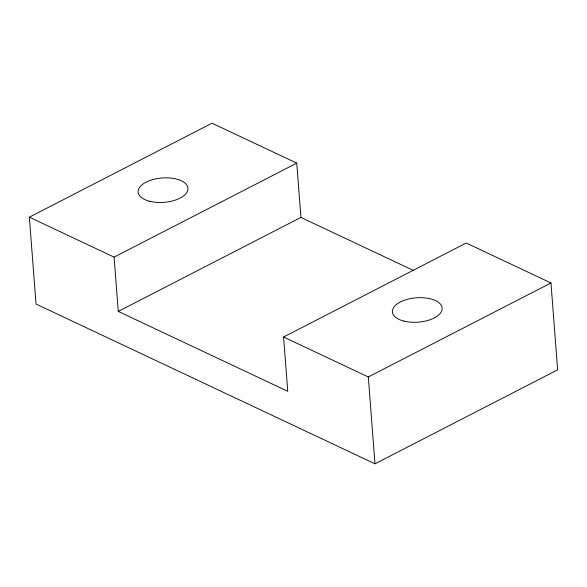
<?xml version="1.0" encoding="UTF-8"?>
<svg xmlns="http://www.w3.org/2000/svg" width="587" height="587" viewBox="0 0 587 587"><rect width="100%" height="100%" fill="white"/><g stroke="black" fill="none" stroke-linecap="round" stroke-linejoin="round"><path stroke-width="0.88" d="M29.35 217.175L114.091 257.121L118.266 311.404L287.747 391.294L283.565 337.011L466.225 243.025L550.966 282.963L557.65 369.825L374.99 463.811L36.034 304.037L29.35 217.175L212.01 123.189L296.751 163.135L300.926 217.417L413.358 270.416M114.091 257.121L296.751 163.135M118.266 311.404L300.926 217.417M283.565 337.011L368.306 376.957L550.966 282.963M368.306 376.957L374.99 463.811M404.01 321.133A24.977 12.224 -4.4 0 0 442.165 308.989A24.977 12.224 -4.4 0 0 405.624 299.84A24.977 12.224 -4.4 0 0 404.01 321.133M149.795 201.304A24.977 12.224 -4.4 0 0 187.95 189.161A24.977 12.224 -4.4 0 0 151.409 180.004A24.977 12.224 -4.4 0 0 149.795 201.304"/></g></svg>
